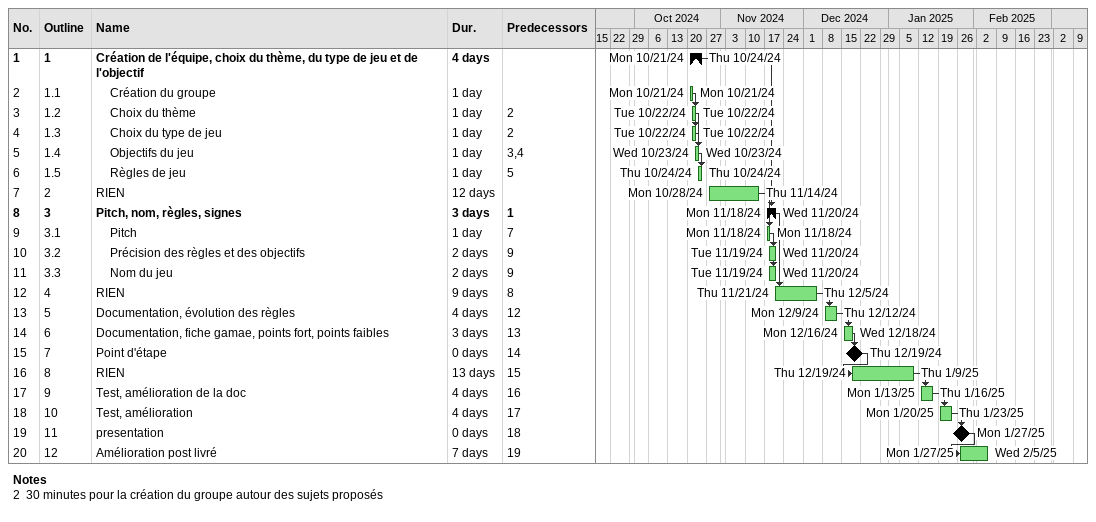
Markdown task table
| ID | WBS | Task | Duration | Start | Finish | Predecessors |
|---|---|---|---|---|---|---|
| 1 | 1 | **Création de l'équipe, choix du thème, du type de jeu et de l'objectif** | 4d | 2024-10-21 | 2024-10-24 |  |
| 2 | 1.1 | Création du groupe | 1d | 2024-10-21 | 2024-10-21 |  |
| 3 | 1.2 | Choix du thème | 1d | 2024-10-22 | 2024-10-22 | 2 |
| 4 | 1.3 | Choix du type de jeu | 1d | 2024-10-22 | 2024-10-22 | 2 |
| 5 | 1.4 | Objectifs du jeu | 1d | 2024-10-23 | 2024-10-23 | 3, 4 |
| 6 | 1.5 | Règles de jeu | 1d | 2024-10-24 | 2024-10-24 | 5 |
| 7 | 2 | RIEN | 12d | 2024-10-28 | 2024-11-14 |  |
| 8 | 3 | **Pitch, nom, règles, signes** | 3d | 2024-11-18 | 2024-11-20 | 1 |
| 9 | 3.1 | Pitch | 1d | 2024-11-18 | 2024-11-18 | 7 |
| 10 | 3.2 | Précision des règles et des objectifs | 2d | 2024-11-19 | 2024-11-20 | 9 |
| 11 | 3.3 | Nom du jeu | 2d | 2024-11-19 | 2024-11-20 | 9 |
| 12 | 4 | RIEN | 9d | 2024-11-21 | 2024-12-05 | 8 |
| 13 | 5 | Documentation, évolution des règles | 4d | 2024-12-09 | 2024-12-12 | 12 |
| 14 | 6 | Documentation, fiche gamae, points fort, points faibles | 3d | 2024-12-16 | 2024-12-18 | 13 |
| 15 | 7 | Point d'étape | 0d | 2024-12-19 | 2024-12-19 | 14 |
| 16 | 8 | RIEN | 13d | 2024-12-19 | 2025-01-09 | 15 |
| 17 | 9 | Test, amélioration de la doc | 4d | 2025-01-13 | 2025-01-16 | 16 |
| 18 | 10 | Test, amélioration | 4d | 2025-01-20 | 2025-01-23 | 17 |
| 19 | 11 | presentation | 0d | 2025-01-27 | 2025-01-27 | 18 |
| 20 | 12 | Amélioration post livré | 7d | 2025-01-27 | 2025-02-05 | 19 |

Notes
- 2: 30 minutes pour la création du groupe autour des sujets proposés
